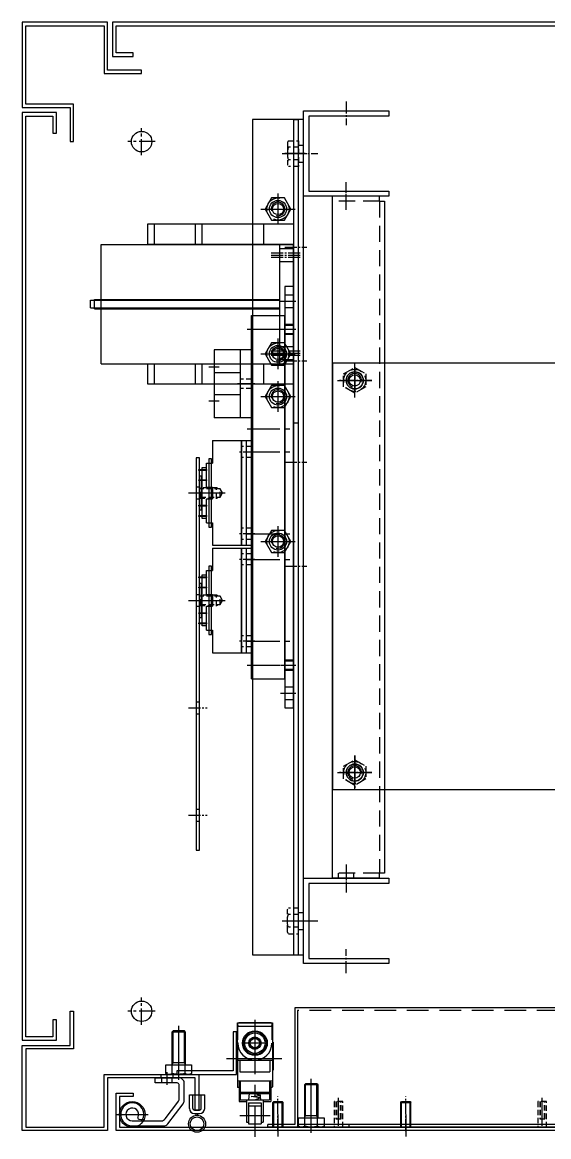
# Model space of a CAD drawing. Header units: millimetres. Extents: x 24815 to 36799, y -9299 to 5469.
# Drawn here: x 35162 to 35471, y 958 to 1612 of the extents above; entities that cross this region are included whole.
import ezdxf

# ---------------------------------------------------------------- set-up
doc = ezdxf.new("R2010")
doc.units = ezdxf.units.MM
for name, pattern in [('CENTER', [50.8, 31.75, -6.35, 6.35, -6.35]), ('CENTER1', [10, 7, -1, 1, -1]), ('CENTER2', [28.575, 19.05, -3.175, 3.175, -3.175]), ('HIDDEN', [9.525, 6.35, -3.175]), ('HIDDEN2', [4.7625, 3.175, -1.5875]), ('HIDDENX2', [19.05, 12.7, -6.35])]:
    doc.linetypes.add(name, pattern=pattern)
for name, color, linetype in [('1', 1, 'CENTER'), ('4', 7, 'Continuous'), ('______', 7, 'Continuous'), ('CEN', 1, 'CENTER'), ('CENTER', 1, 'CENTER'), ('D', 3, 'Continuous'), ('HIDDEN', 2, 'HIDDEN'), ('O', 7, 'Continuous'), ('THIN', 3, 'Continuous')]:
    doc.layers.add(name, color=color, linetype=linetype)
for name, color, linetype, lineweight in [('AM_5', 3, 'Continuous', 25), ('case', 3, 'Continuous', 30), ('외형선', 3, 'Continuous', 30)]:
    doc.layers.add(name, color=color, linetype=linetype, lineweight=lineweight)

# ---------------------------------------------------------------- blocks, each defined once
blk = doc.blocks.new('A$C6E964A93')
at = {"color": 4}
for p, q in [((490.01, 70), (9.9, 70)), ((9.9, 70), (9.9, 1.6)), ((11.5, 68.4), (11.5, 0)), ((488.41, 68.4), (488.41, 60)), ((490.01, 70), (490.01, 1.6)), ((488.41, 60), (488.41, 0)), ((9.9, 1.6), (-6, 1.6)), ((-6, 0), (-6, 1.6)), ((11.5, 0), (-6, 0)), ((488.41, 1.6), (11.5, 1.6)), ((488.41, 0), (11.5, 0)), ((41.5, 1.6), (41.5, 0)), ((490.01, 1.6), (505.91, 1.6)), ((505.91, 0), (505.91, 1.6)), ((505.91, 0), (488.41, 0))]:
    blk.add_line(p, q, dxfattribs=at)
at = {"layer": 'CENTER', "color": 1, "linetype": 'CENTER'}
for p, q in [((0, 7.43), (0, -5.44)), ((75, 7.43), (75, -5.44)), ((425, 7.43), (425, -5.44)), ((500, 8.23), (500, -5.44))]:
    blk.add_line(p, q, dxfattribs=at)
at = {"layer": 'HIDDEN', "color": 2, "linetype": 'HIDDENX2'}
blk.add_line((488.41, 68.5), (11.5, 68.5), dxfattribs=at)
blk = doc.blocks.new('TTYU')
at = {"color": 2, "linetype": 'HIDDENX2'}
blk.add_lwpolyline([(-49709.55, 19626.02), (-49702.04, 19626.02), (-49698.29, 19632.52), (-49702.04, 19639.02), (-49709.55, 19639.02), (-49713.3, 19632.52), (-49709.55, 19626.02)], dxfattribs=at)
blk.add_circle((-49705.79, 19632.52), 6.5, dxfattribs=at)
blk.add_circle((-49705.79, 19632.52), 3.32)
at = {"layer": 'CENTER'}
for p, q in [((-49705.79, 19641.52), (-49705.79, 19623.52)), ((-49715.8, 19632.52), (-49695.79, 19632.52))]:
    blk.add_line(p, q, dxfattribs=at)
at = {"layer": 'THIN'}
blk.add_arc((-49705.79, 19632.52), 4, 255, 195, dxfattribs=at)
blk = doc.blocks.new('esrfa')
at = {"color": 2, "linetype": 'HIDDEN2'}
for p, q in [((-4055.21, -14067.61), (-4040.2, -14067.61)), ((-4055.21, -14073.53), (-4055.21, -14067.61)), ((-4051.46, -14067.61), (-4051.46, -14073.53)), ((-4043.95, -14067.61), (-4043.95, -14073.53)), ((-4040.2, -14067.61), (-4040.2, -14073.53)), ((-4053.33, -14074.11), (-4042.08, -14074.11))]:
    blk.add_line(p, q, dxfattribs=at)
for centre, radius, start, end in [((-4053.33, -14070.79), 3.32, 235.61575, 304.38425), ((-4047.71, -14061.69), 12.42, 252.41205, 287.58795), ((-4042.08, -14070.79), 3.32, 235.61575, 304.38425)]:
    blk.add_arc(centre, radius, start, end, dxfattribs=at)
at = {"layer": 'CENTER'}
blk.add_line((-4047.71, -14077.11), (-4047.71, -14064.61), dxfattribs=at)
blk = doc.blocks.new('A$C2F8B6082')
at = {"color": 4}
blk.add_lwpolyline([(159.84, -15.16), (159.84, 14.84), (-330.16, 14.84), (-330.16, -15.16)], close=True, dxfattribs=at)
for centre in [(-277.66, -0.16), (-192.66, -0.16), (-167.66, -0.16), (-82.66, -0.16)]:
    blk.add_circle(centre, 5, dxfattribs=at)
at = {"layer": 'CENTER', "ltscale": 3}
for p, q in [((139.84, 7.84), (139.84, 19.84)), ((-310.16, 15.84), (-310.16, 3.84))]:
    blk.add_line(p, q, dxfattribs=at)
at = {"layer": 'HIDDEN', "color": 2, "linetype": 'HIDDENX2'}
for p, q in [((-315.16, 11.84), (-315.16, 14.84)), ((-305.16, 11.84), (-305.16, 14.84)), ((134.84, 11.84), (134.84, 14.84)), ((144.84, 11.84), (144.84, 14.84)), ((159.84, 11.84), (-330.16, 11.84))]:
    blk.add_line(p, q, dxfattribs=at)
blk.add_blockref('esrfa', (3737.54, 14079.45))
at = {"xscale": -1}
blk.add_blockref('esrfa', (-3907.87, 14079.45), dxfattribs=at)
at = {"extrusion": (0, 0, -1), "xscale": -1, "zscale": -1, "rotation": 270}
for p in [(-19354.86, 49705.63), (-19439.86, 49705.63), (-19464.86, 49705.63), (-19549.86, 49705.63)]:
    blk.add_blockref('TTYU', p, dxfattribs=at)
blk = doc.blocks.new('A$C30543EFC')
at = {"color": 1, "linetype": 'CENTER1'}
for p, q in [((-5, 200), (8, 200)), ((-5, 145.03), (8, 145.03)), ((-5, 78.5), (8, 78.5)), ((-5, 19.02), (8, 19.02)), ((-5, -41.98), (8, -41.98)), ((-5, -250), (8, -250))]:
    blk.add_line(p, q, dxfattribs=at)
at = {"color": 3, "lineweight": -3, "ltscale": 10}
blk.add_line((0, 42.02), (3, 42.02), dxfattribs=at)
at = {"layer": 'case', "color": 3, "lineweight": -3}
for p, q in [((0, 220), (0, -270)), ((0, 220), (3, 220)), ((3, -270), (3, 220)), ((0, -270), (3, -270))]:
    blk.add_line(p, q, dxfattribs=at)
blk = doc.blocks.new('A$C5E153CB5')
at = {"color": 1, "lineweight": 35}
for p, q in [((21.99, 0), (-191, 0)), ((21.99, -19.5), (-191, -19.5))]:
    blk.add_line(p, q, dxfattribs=at)
at = {"color": 1}
for p, q in [((-191, 0), (-191, -19.5)), ((21.99, 0), (21.99, -19.5))]:
    blk.add_line(p, q, dxfattribs=at)
at = {"color": 2, "linetype": 'CENTER2'}
for p, q in [((-182.99, 2.56), (-182.99, -22.44)), ((-151, 2.56), (-151, -22.44)), ((-124.5, 2.56), (-124.5, -22.44)), ((-111, 2.56), (-111, -22.44)), ((-63, 2.56), (-63, -22.44)), ((-48, 2.56), (-48, -22.44)), ((0, 2.56), (0, -22.44)), ((13.99, 2.56), (13.99, -22.44))]:
    blk.add_line(p, q, dxfattribs=at)
blk = doc.blocks.new('A$C76D42456')
at = {"color": 2, "linetype": 'HIDDEN'}
for p, q in [((-217.25, 0), (-217.25, -5)), ((-209.75, 0), (-209.75, -5)), ((12.75, 0), (12.75, -5)), ((20.25, 0), (20.25, -5)), ((-200, 0), (-200, -5)), ((-199.458734, 0), (-199.458734, -5)), ((-194.541266, 0), (-194.541266, -5)), ((-194, 0), (-194, -5)), ((-3, 0), (-3, -5)), ((-2.458734, 0), (-2.458734, -5)), ((2.458734, 0), (2.458734, -5)), ((3, 0), (3, -5))]:
    blk.add_line(p, q, dxfattribs=at)
at = {"color": 1, "linetype": 'CENTER1'}
for p, q in [((-213.5, 2.5), (-213.5, -7.5)), ((-197, 2.5), (-197, -7.5)), ((0, 2.5), (0, -7.5)), ((16.5, 2.5), (16.5, -7.5))]:
    blk.add_line(p, q, dxfattribs=at)
at = {"color": 32}
blk.add_lwpolyline([(-222, -5), (-222, 0), (25, 0), (25, -5)], close=True, dxfattribs=at)
blk = doc.blocks.new('A$C584653CA')
for p, q in [((-17.45, 26.5), (-17.45, 23)), ((-17.45, 26.5), (-3.45, 26.5)), ((-15, 26.5), (-15, 29)), ((-15, 29), (-13.75, 29)), ((-13.25, 29), (-7.75, 29)), ((-10, 30.5), (-7.75, 30.5)), ((-7.75, 30.5), (-10, 30.5)), ((-10, 30.5), (-10, 29)), ((-7.75, 29.3), (-10, 29.3)), ((-7.25, 30.5), (7.25, 30.5)), ((7.25, 30.5), (-7.25, 30.5)), ((7.25, 29.3), (-7.25, 29.3)), ((-7.25, 29), (7.25, 29)), ((-3.45, 26.5), (-3.45, 23)), ((3.45, 26.5), (3.45, 23)), ((3.45, 26.5), (17.45, 26.5)), ((7.75, 30.5), (10, 30.5)), ((10, 30.5), (7.75, 30.5)), ((10, 29.3), (7.75, 29.3)), ((7.75, 29), (13.25, 29)), ((10, 30.5), (10, 29)), ((13.75, 29), (15, 29)), ((15, 29), (15, 26.5)), ((17.45, 26.5), (17.45, 23)), ((-30.7, 23), (-30.7, 0)), ((-17.45, 23), (-30.7, 23)), ((3.45, 23), (-3.45, 23)), ((30.7, 23), (17.45, 23)), ((30.7, 23), (30.7, 0)), ((30.7, 6), (-30.7, 6)), ((-30.7, 6), (30.7, 6)), ((-30.7, 3), (30.7, 3)), ((30.7, 0), (-30.7, 0))]:
    blk.add_line(p, q)
at = {"color": 1, "linetype": 'CENTER1'}
for p, q in [((0, 32.5), (0, 15.08)), ((-24, -2), (-24, 8)), ((24, -2), (24, 8))]:
    blk.add_line(p, q, dxfattribs=at)
at = {"color": 2, "linetype": 'HIDDEN2'}
for p, q in [((-3, 20.5), (3, 20.5)), ((-2.46, 18.5), (2.46, 18.5)), ((-27.25, 0), (-27.25, 6)), ((-20.75, 0), (-20.75, 6)), ((20.75, 0), (20.75, 6)), ((27.25, 0), (27.25, 6))]:
    blk.add_line(p, q, dxfattribs=at)
for points in [[(-13.75, 30.9), (-13.25, 30.9), (-13.25, 26.5), (-13.75, 26.5)], [(-7.75, 30.9), (-7.25, 30.9), (-7.25, 26.5), (-7.75, 26.5)], [(7.25, 30.9), (7.75, 30.9), (7.75, 26.5), (7.25, 26.5)], [(13.25, 30.9), (13.75, 30.9), (13.75, 26.5), (13.25, 26.5)]]:
    blk.add_lwpolyline(points, close=True)
for points in [[(-3, 30.5), (-3, 20.5), (-2.46, 19.56)], [(-3, 30.5), (-2.46, 29.96), (2.46, 29.96), (3, 30.5)], [(-2.46, 29.96), (-2.46, 18.5), (0, 17.08), (2.46, 18.5), (2.46, 29.96)], [(2.46, 19.56), (3, 20.5), (3, 30.5)]]:
    blk.add_lwpolyline(points, dxfattribs=at)
at = {"color": 3, "ltscale": 10}
blk.add_lwpolyline([(-20, 23.5), (20, 23.5), (20, 25), (-20, 25)], close=True, dxfattribs=at)
blk = doc.blocks.new('A$C688E53C3')
at = {"color": 161}
for p, q in [((4.34, 32.3, 0), (-17.66, 32.3, 0)), ((-17.66, 32.3, 0), (-17.66, -7.7, 0)), ((-2.26, 32.3, 0), (-2.26, -7.7, 0)), ((4.34, 32.3, 0), (4.34, -7.7, 0)), ((-2.26, 18.8, 0), (-17.66, 18.8, 0)), ((-2.26, 5.8, 0), (-17.66, 5.8, 0)), ((4.34, -7.7, 0), (-17.66, -7.7, 0))]:
    blk.add_line(p, q, dxfattribs=at)
at = {"color": 1, "linetype": 'CENTER'}
for p, q in [((-20.66, 22.3, 0), (-14.66, 22.3, 0)), ((6.19, 12.3, 0), (-3.89, 12.3, 0)), ((-20.66, 2.3, 0), (-14.66, 2.3, 0))]:
    blk.add_line(p, q, dxfattribs=at)
at = {"color": 2, "linetype": 'HIDDEN2'}
for p, q in [((4.34, 15, 0), (-2.26, 15, 0)), ((4.34, 9.6, 0), (-2.26, 9.6, 0))]:
    blk.add_line(p, q, dxfattribs=at)
blk = doc.blocks.new('A$C11023600')
at = {"ltscale": 10, "xscale": -1}
for p in [(-117.48, 24.5), (-54.48, 24.5)]:
    blk.add_blockref('A$C584653CA', p, dxfattribs=at)
at = {"xscale": -1, "rotation": 90}
blk.add_blockref('A$C688E53C3', (-169.2, 28.84, 0), dxfattribs=at)
for name, p in [('A$C5E153CB5', (-30.49, 24.5)), ('A$C76D42456', (-16.5, 5))]:
    blk.add_blockref(name, p)
blk = doc.blocks.new('A$C00D95890')
at = {"color": 2, "linetype": 'HIDDEN'}
for p, q in [((-3.5, -2), (-3.5, 0)), ((3.5, -2), (3.5, 0)), ((59.5, -2), (59.5, 0)), ((66.5, -2), (66.5, 0)), ((122.5, -2), (122.5, 0)), ((129.5, -2), (129.5, 0)), ((185.5, -2), (185.5, 0)), ((192.5, -2), (192.5, 0))]:
    blk.add_line(p, q, dxfattribs=at)
at = {"linetype": 'CENTER1'}
for p, q in [((0, -6.5), (0, 4.5)), ((63, -6.5), (63, 4.5)), ((126, -6.5), (126, 4.5)), ((189, -6.5), (189, 4.5))]:
    blk.add_line(p, q, dxfattribs=at)
at = {"color": 1}
blk.add_lwpolyline([(-20.5, -2), (209.5, -2), (209.5, 0), (-20.5, 0)], close=True, dxfattribs=at)
blk = doc.blocks.new('A$C6E743409')
for p, q in [((-81.4, 52.83), (-81.4, 64.83)), ((-57.4, 52.83), (-57.4, 64.83)), ((-53.4, 52.83), (-53.4, 64.83)), ((-17.4, 52.83), (-17.4, 64.83)), ((-8, -17.17), (-8, 52.83)), ((-81.4, -29.17), (-81.4, -17.17)), ((-57.4, -29.17), (-57.4, -17.17)), ((-53.4, -29.17), (-53.4, -17.17)), ((-17.4, -29.17), (-17.4, -17.17))]:
    blk.add_line(p, q)
at = {"ltscale": 10}
for p, q in [((-112.7, 52.83), (0, 52.83)), ((-112.7, -17.17), (-112.7, 52.83)), ((0, -17.17), (0, 52.83)), ((-119, 15.58), (-119, 20.08)), ((-119, 20.08), (-8, 20.08)), ((-116.7, 15.08), (-116.7, 20.58)), ((-116.7, 20.58), (-8, 20.58)), ((-119, 15.58), (-8, 15.58)), ((-116.7, 15.08), (-8, 15.08)), ((-112.7, -17.17), (0, -17.17))]:
    blk.add_line(p, q, dxfattribs=at)
at = {"color": 1, "linetype": 'CENTER1'}
for p, q in [((-13, 47.83), (5, 47.83)), ((-13, 46.58), (5, 46.58)), ((-13, 45.33), (5, 45.33)), ((-13, -9.67), (5, -9.67)), ((-13, -10.92), (5, -10.92)), ((-13, -12.17), (5, -12.17))]:
    blk.add_line(p, q, dxfattribs=at)
at = {"color": 2, "linetype": 'HIDDENX2'}
for p, q in [((-8, 50.43), (0, 50.43)), ((-8, 42.73), (0, 42.73)), ((-8, -7.07), (0, -7.07)), ((-8, -14.77), (0, -14.77))]:
    blk.add_line(p, q, dxfattribs=at)
for points in [[(-85.4, 64.83), (0, 64.83), (0, 52.83), (-85.4, 52.83)], [(-85.4, -17.17), (0, -17.17), (0, -29.17), (-85.4, -29.17)]]:
    blk.add_lwpolyline(points, close=True)
blk = doc.blocks.new('A$C77630893')
at = {"ltscale": 10}
blk.add_blockref('A$C30543EFC', (-3, -220), dxfattribs=at)
blk.add_blockref('A$C6E743409', (-3, -126.08))
at = {"xscale": -1, "rotation": 90}
blk.add_blockref('A$C11023600', (-3, -336.5), dxfattribs=at)
at = {"rotation": 270}
blk.add_blockref('A$C00D95890', (-58, -219.02), dxfattribs=at)
blk = doc.blocks.new('erwqa')
at = {"color": 2, "linetype": 'HIDDEN'}
for p, q in [((-4060.23, -13842.8), (-4056.48, -13836.3)), ((-4056.48, -13849.3), (-4060.23, -13842.8)), ((-4056.48, -13836.3), (-4048.97, -13836.3)), ((-4048.97, -13836.3), (-4045.22, -13842.8)), ((-4045.22, -13842.8), (-4048.97, -13849.3)), ((-4048.97, -13849.3), (-4056.48, -13849.3))]:
    blk.add_line(p, q, dxfattribs=at)
blk.add_circle((-4052.72, -13842.8), 6.5, dxfattribs=at)
blk.add_circle((-4052.72, -13842.8), 3.32)
at = {"layer": 'CENTER'}
for p, q in [((-4052.72, -13832.8), (-4052.72, -13852.8)), ((-4062.72, -13842.8), (-4042.72, -13842.8))]:
    blk.add_line(p, q, dxfattribs=at)
at = {"layer": 'THIN'}
blk.add_arc((-4052.72, -13842.8), 4, 255, 165, dxfattribs=at)
blk = doc.blocks.new('A$C0C5579ED')
at = {"color": 140}
for p, q in [((0, -19.5), (0, 8)), ((400, 8), (0, 8)), ((400, -19.5), (400, 8)), ((3, -19.5), (0, -19.5)), ((3, -19.5), (3, -22.5)), ((397, -22.5), (397, -19.5)), ((400, -19.5), (397, -19.5)), ((3, -22.5), (397, -22.5))]:
    blk.add_line(p, q, dxfattribs=at)
at = {"color": 2, "linetype": 'HIDDEN2', "ltscale": 3}
for p, q in [((3, -19.5), (3, 8)), ((397, -19.5), (397, 8)), ((3, -19.5), (397, -19.5))]:
    blk.add_line(p, q, dxfattribs=at)
at = {"color": 1, "linetype": 'CENTER1'}
for p, q in [((8, 0), (-5, 0)), ((392, 0), (405, 0))]:
    blk.add_line(p, q, dxfattribs=at)
at = {"color": 1, "linetype": 'CENTER2'}
for p, q in [((108, 1.83), (108, -11.83)), ((338, 1.83), (338, -11.83)), ((101.17, -5), (114.83, -5)), ((331.17, -5), (344.83, -5))]:
    blk.add_line(p, q, dxfattribs=at)
at = {"color": 2}
for p, q in [((400, 4.5), (397, 4.5)), ((400, -4.5), (397, -4.5))]:
    blk.add_line(p, q, dxfattribs=at)
at = {"color": 140}
for centre in [(108, -5), (338, -5)]:
    blk.add_circle(centre, 5, dxfattribs=at)
at = {"extrusion": (0, 0, -1), "zscale": -1}
for p in [(3944.72, 13837.8), (3714.72, 13837.8)]:
    blk.add_blockref('erwqa', p, dxfattribs=at)
blk = doc.blocks.new('LIMIT SWITCH-T')
at = {"linetype": 'Continuous'}
for p, q in [((-12, -10.3), (-12, 10.3)), ((-12, 9.57), (-12, -9.43)), ((-2, 10.07), (-11.5, 10.07)), ((-2, -9.93), (-11.5, -9.93))]:
    blk.add_line(p, q, dxfattribs=at)
blk.add_line((-10, -9.5), (-10, 9.5))
at = {"color": 7}
for p, q in [((33.3, -8.6), (33.3, 8.6)), ((34.3, 4.86), (34.3, 9.3)), ((46.43, 3.73), (46.43, 4.86)), ((47.3, -3.73), (47.3, 3.73)), ((34.3, -9.3), (34.3, -4.86)), ((46.43, -4.86), (46.43, -3.73))]:
    blk.add_line(p, q, dxfattribs=at)
at = {"linetype": 'Continuous'}
for radius in [7.25, 6.75, 6, 3.65, 3.2, 2.75]:
    blk.add_circle((0, 0), radius, dxfattribs=at)
for centre, radius, start, end in [((-9.5, 9.5), 0.5, 90, 180), ((0, 0), 10, 270, 90), ((-9.5, -9.5), 0.5, 180, 270)]:
    blk.add_arc(centre, radius, start, end, dxfattribs=at)
at = {"layer": 'CEN', "color": 7, "linetype": 'Continuous'}
for p, q in [((22.4, 8.6), (33.3, 8.6)), ((22.89, 9.3), (34.3, 9.3)), ((33.3, 4.86), (46.43, 4.86)), ((35, 3.73), (47.3, 3.73)), ((33.3, -4.86), (46.43, -4.86)), ((35, -3.73), (47.3, -3.73)), ((22.4, -8.6), (33.3, -8.6)), ((22.89, -9.3), (34.3, -9.3))]:
    blk.add_line(p, q, dxfattribs=at)
at = {"layer": 'CEN'}
for p, q in [((-13.61, 0), (54.88, 0)), ((0, 6.27), (0, -6.27))]:
    blk.add_line(p, q, dxfattribs=at)
at = {"layer": 'D', "color": 1, "linetype": 'CENTER'}
for p, q in [((9.3, 15.75), (9.3, -15.75)), ((42.63, 9.02), (42.63, -8.86))]:
    blk.add_line(p, q, dxfattribs=at)
at = {"layer": 'D', "color": 7}
for p, q in [((-0.5, 10.75), (-0.5, 10.3)), ((10, -10.37), (10, 10.23)), ((29.5, -8.6), (29.5, 8.6)), ((34.3, 4.86), (34.3, 8.6)), ((33.3, 3.52), (29.5, 3.1)), ((30.78, 2.89), (29.5, 0)), ((31.23, -2.23), (30.78, 2.89)), ((32.01, 3.05), (31.23, -2.23)), ((33.3, 0), (32.01, 3.05)), ((35, -3.73), (35, 3.73)), ((36.7, -3.73), (36.7, 3.73)), ((33.3, -3.52), (29.5, -3.1)), ((34.3, -8.6), (34.3, -4.86)), ((-0.5, -10.3), (-12, -10.3)), ((-0.5, -10.3), (-0.5, -10.75))]:
    blk.add_line(p, q, dxfattribs=at)
at = {"layer": 'D', "color": 0}
blk.add_line((29, 8.5), (29, -8.5), dxfattribs=at)
at = {"layer": 'O'}
for p, q in [((-12, 10.3), (25.7, 10.3)), ((-0.5, 10.75), (15.8, 10.75)), ((15.8, 10.3), (15.8, 10.75)), ((16.8, -8.75), (16.8, 8.75)), ((-0.5, -10.3), (25.7, -10.3)), ((-0.5, -10.75), (15.8, -10.75)), ((15.8, -10.75), (15.8, -10.3))]:
    blk.add_line(p, q, dxfattribs=at)
at = {"layer": 'O', "color": 7}
for p, q in [((10, 8.75), (16.8, 8.75)), ((22.4, 10.3), (22.4, -10.3)), ((22.89, 9.3), (22.89, 8.6)), ((26, 10), (26, 9.5)), ((26, 9.5), (26, 9.3)), ((10, -8.75), (16.8, -8.75)), ((22.89, -8.6), (22.89, -9.3)), ((26, -9.3), (26, -10))]:
    blk.add_line(p, q, dxfattribs=at)
at = {"layer": 'O'}
for centre, start, end in [((25.7, 10), 0, 90), ((25.7, -10), 270, 0)]:
    blk.add_arc(centre, 0.3, start, end, dxfattribs=at)
blk = doc.blocks.new('756trasdfasdfadf')
at = {"color": 1, "linetype": 'CENTER1'}
for p, q in [((-17117.17, 15239.16), (-17117.17, 15225.24)), ((-17147.76, 15208.57), (-17133.84, 15208.57)), ((-17117.17, 15177.98), (-17117.17, 15191.9))]:
    blk.add_line(p, q, dxfattribs=at)
at = {"color": 140}
blk.add_lwpolyline([(-17139.17, 15230.57), (-17139.17, 15186.57), (-17092.17, 15186.57), (-17092.17, 15183.57), (-17142.17, 15183.57), (-17142.17, 15233.57), (-17092.17, 15233.57), (-17092.17, 15230.57)], close=True, dxfattribs=at)
blk = doc.blocks.new('A$C0C3B50F3')
for p, q in [((-3, 14.39), (-2.5, 15)), ((-3, 14.39), (3, 14.39)), ((-3, 0), (-3, 14.39)), ((-2.5, 15), (2.5, 15)), ((2.5, 15), (3, 14.39)), ((3, 0), (3, 14.39)), ((3, 0), (-3, 0))]:
    blk.add_line(p, q)
at = {"color": 3}
for p, q in [((-2.5, 0), (-2.5, 15)), ((2.5, 0), (2.5, 15))]:
    blk.add_line(p, q, dxfattribs=at)
at = {"color": 1, "linetype": 'CENTER1'}
blk.add_line((0, -2.28), (0, 18.05), dxfattribs=at)
blk = doc.blocks.new('caw334rtw34tf45')
at = {"color": 2, "linetype": 'HIDDEN2'}
for p, q in [((4143.25, 33223.64), (4128.25, 33223.64)), ((4128.25, 33223.64), (4128.25, 33218.64)), ((4143.25, 33222.64), (4133.25, 33222.64)), ((4133.25, 33222.64), (4133.25, 33219.64)), ((4143.25, 33222.39), (4133.25, 33222.39)), ((4143.25, 33218.64), (4143.25, 33223.64)), ((4128.25, 33218.64), (4143.25, 33218.64)), ((4133.25, 33219.89), (4143.25, 33219.89)), ((4133.25, 33219.64), (4143.25, 33219.64))]:
    blk.add_line(p, q, dxfattribs=at)
at = {"color": 1, "linetype": 'CENTER', "ltscale": 2}
blk.add_line((4129.02, 33221.14), (4145.4, 33221.14), dxfattribs=at)
blk = doc.blocks.new('A$C6DC91A1C')
at = {"color": 1, "linetype": 'CENTER1'}
for p, q in [((-8.59, 0), (5.33, 0)), ((52.59, 0), (38.67, 0))]:
    blk.add_line(p, q, dxfattribs=at)
at = {"color": 140}
blk.add_lwpolyline([(0, 22), (44, 22), (44, -25), (47, -25), (47, 25), (-3, 25), (-3, -25), (0, -25)], close=True, dxfattribs=at)
blk = doc.blocks.new('ASDHREWHREJJJ')
for p, q in [((14491.89, -8468.07), (14488.89, -8468.07)), ((14491.89, -8470.07), (14488.89, -8470.07)), ((14489.89, -8467.05), (14489.89, -8468.07)), ((14490.89, -8467.05), (14490.89, -8468.07)), ((14485.89, -8471.07), (14485.89, -8479.07)), ((14487.89, -8471.07), (14487.89, -8479.07)), ((14492.89, -8471.07), (14492.89, -8479.07)), ((14494.89, -8471.07), (14494.89, -8479.07)), ((14494.89, -8479.07), (14485.89, -8479.07))]:
    blk.add_line(p, q)
for radius in [5, 4]:
    blk.add_circle((14490.39, -8462.07), radius)
for centre, radius, start, end in [((14488.89, -8471.07), 3, 90, 180), ((14488.89, -8471.07), 1, 90, 180), ((14491.89, -8471.07), 3, 0, 90), ((14491.89, -8471.07), 1, 0, 90)]:
    blk.add_arc(centre, radius, start, end)
blk = doc.blocks.new('DETADGAG')
at = {"color": 1}
for points in [[(-14968.32, -13088.8, 3.321213), (-14974.54, -13092.92), (-14956.07, -13092.92, 0.234242), (-14953.69, -13091.74), (-14944.7, -13079.92, 0.164054), (-14944.09, -13078.11), (-14944.09, -13077.72), (-14944.09, -13067.72, 0.414214), (-14947.09, -13064.72)], [(-14947.15, -13077.72, 0.052353), (-14947.09, -13077.39), (-14947.09, -13068.72, 0.414214), (-14948.09, -13067.72), (-14961.09, -13067.72), (-14961.09, -13064.72), (-14947.09, -13064.72)], [(-14968.32, -13088.8, -0.366304), (-14969.47, -13089.39), (-14970.46, -13089.15, -0.474617), (-14971.14, -13087.75, 3.431067), (-14974.54, -13089.92), (-14957.56, -13089.92, 0.234242), (-14955.17, -13088.74), (-14947.7, -13078.91, 0.11075), (-14947.15, -13077.72)]]:
    blk.add_lwpolyline(points, format="xyb", dxfattribs=at)
blk.add_circle((-14974.54, -13086.17), 7.5, dxfattribs=at)
at = {"layer": '1', "color": 1}
blk.add_line((-14983.91, -13086.17), (-14965.16, -13086.17), dxfattribs=at)
at = {"layer": '4', "color": 1, "linetype": 'HIDDEN2'}
for p, q in [((-14957.09, -13067.72), (-14957.09, -13064.72)), ((-14951.09, -13067.72), (-14951.09, -13064.72))]:
    blk.add_line(p, q, dxfattribs=at)
blk = doc.blocks.new('M8_20')
for p, q in [((-437.31, -18094.18, 0), (-445.31, -18094.18, 0)), ((-437.31, -18112.34, 0), (-445.31, -18112.34, 0)), ((-445.06, -18118.43, 0), (-445.06, -18113.51, 0)), ((-437.55, -18118.43, 0), (-437.55, -18113.51, 0)), ((-435.68, -18119.01, 0), (-446.94, -18119.01, 0))]:
    blk.add_line(p, q)
at = {"elevation": 0}
blk.add_lwpolyline([(-437.31, -18113.51), (-437.31, -18094.18), (-437.98, -18093.51), (-444.63, -18093.51), (-445.31, -18094.18), (-445.31, -18113.51)], dxfattribs=at)
blk.add_lwpolyline([(-433.8, -18113.51), (-433.8, -18118.43, -0.309401), (-437.55, -18118.43, -0.154701), (-445.06, -18118.43, -0.309401), (-448.81, -18118.43), (-448.81, -18113.51), (-433.8, -18113.51)], format="xyb", dxfattribs=at)
at = {"layer": 'CENTER'}
blk.add_line((-441.31, -18122.31, 0), (-441.31, -18090.51, 0), dxfattribs=at)
at = {"layer": 'THIN', "elevation": 0}
for points in [[(-445.31, -18113.51), (-444.63, -18112.34), (-444.63, -18093.51)], [(-437.31, -18113.51), (-437.98, -18112.34), (-437.98, -18093.51)]]:
    blk.add_lwpolyline(points, dxfattribs=at)
blk = doc.blocks.new('QEAdszgf')
at = {"color": 1}
for p, q in [((-14913.64, -13037.97), (-14913.64, -13060.97)), ((-14911.64, -13037.97), (-14913.64, -13037.97)), ((-14911.64, -13062.97), (-14911.64, -13037.97)), ((-14913.64, -13060.97), (-14946.64, -13060.97)), ((-14946.64, -13060.97), (-14946.64, -13062.97)), ((-14946.64, -13062.97), (-14911.64, -13062.97))]:
    blk.add_line(p, q, dxfattribs=at)
at = {"color": 1, "linetype": 'CENTER', "ltscale": 3}
blk.add_line((-14907.64, -13053.97), (-14917.64, -13053.97), dxfattribs=at)
blk = doc.blocks.new('A$C3C5A7B0C')
at = {"color": 1, "linetype": 'CENTER2', "ltscale": 0.5}
for p, q in [((70, -78), (70, -62)), ((730, -78), (730, -62)), ((78, -70), (62, -70)), ((722, -70), (738, -70)), ((70, -588), (70, -572)), ((730, -588), (730, -572)), ((78, -580), (62, -580)), ((738, -580), (722, -580))]:
    blk.add_line(p, q, dxfattribs=at)
at = {"color": 3}
for p, q in [((81.45, -619.05), (81.45, -617)), ((84.95, -623.21), (84.95, -615.76)), ((88.45, -619.05), (88.45, -617))]:
    blk.add_line(p, q, dxfattribs=at)
for points in [[(750, -28), (730, -28), (730, -30), (752, -30), (752, -2), (798, -2), (798, -648), (752, -648), (752, -617), (717.5, -617), (717.5, -638), (719.5, -638), (719.5, -619), (750, -619), (750, -650), (800, -650), (800, 0), (750, 0)], [(737, -628), (747, -628), (747, -650), (55, -650), (55, -628), (65, -628), (65, -630), (57, -630), (57, -648), (745, -648), (745, -630), (737, -630)]]:
    blk.add_lwpolyline(points, close=True, dxfattribs=at)
at = {"color": 3, "ltscale": 10}
for centre in [(70, -70), (730, -70), (70, -580), (730, -580)]:
    blk.add_circle(centre, 6, dxfattribs=at)
at = {"layer": '______', "color": 3, "ltscale": 10}
blk.add_lwpolyline([(18, -65), (20, -65), (20, -53), (0, -53), (0, -597), (20, -597), (20, -585), (18, -585), (18, -595), (2, -595), (2, -55), (18, -55), (18, -65), (20, -65)], dxfattribs=at)
at = {"layer": '외형선', "lineweight": -3}
for points in [[(70, -28), (50, -28), (50, 0), (0, 0), (0, -50), (28, -50), (28, -70), (30, -70), (30, -48), (2, -48), (2, -2), (48, -2), (48, -30), (70, -30), (70, -28)], [(65, -20), (65, -18), (55, -18), (55, -2), (745, -2), (745, -18), (735, -18), (735, -20), (747, -20), (747, 0), (53, 0), (53, -20), (65, -20)]]:
    blk.add_lwpolyline(points, dxfattribs=at)
blk.add_lwpolyline([(101.5, -619), (50, -619), (50, -650), (0, -650), (0, -600), (28, -600), (28, -580), (30, -580), (30, -602), (2, -602), (2, -648), (48, -648), (48, -617), (103.5, -617), (103.5, -638), (101.5, -638)], close=True, dxfattribs=at)
for name, p in [('756trasdfasdfadf', (17307.17, -15285.57)), ('756trasdfasdfadf', (17307.17, -15735.57)), ('M8_20', (533.06, 17502.01, 0)), ('QEAdszgf', (15037.34, 12445.97)), ('DETADGAG', (15039.04, 12445.67)), ('M8_20', (610.81, 17471.01, 0)), ('A$C0C3B50F3', (150, -648)), ('A$C0C3B50F3', (150, -648)), ('A$C0C3B50F3', (225, -648))]:
    blk.add_blockref(name, p)
at = {"ltscale": 10, "rotation": 270}
for p in [(773, -55), (773, -505)]:
    blk.add_blockref('A$C6DC91A1C', p, dxfattribs=at)
at = {"rotation": 270}
blk.add_blockref('LIMIT SWITCH-T', (136.45, -598.7), dxfattribs=at)
at = {"color": 4, "rotation": 180}
blk.add_blockref('ASDHREWHREJJJ', (14592.89, -9108.07), dxfattribs=at)
at = {"color": 1, "linetype": 'CENTER2', "rotation": 90}
for p in [(33406.64, -4776.25), (33526.14, -4776.25), (33546.14, -4776.25), (33691.14, -4776.25), (33836.14, -4776.25)]:
    blk.add_blockref('caw334rtw34tf45', p, dxfattribs=at)
at = {"xscale": -1}
for p in [(575, -648), (650, -648)]:
    blk.add_blockref('A$C0C3B50F3', p, dxfattribs=at)
at = {"color": 4, "xscale": -1, "rotation": 180}
blk.add_blockref('ASDHREWHREJJJ', (-13771.89, -9108.07), dxfattribs=at)
blk = doc.blocks.new('A$C6BCD645E')
at = {"color": 1, "linetype": 'CENTER1'}
for p, q in [((0, -10), (0, 10)), ((197.5, -7), (197.5, 7)), ((323.5, -7), (323.5, 7)), ((573, -10), (573, 10)), ((10, 0), (-10, 0)), ((204.5, 0), (190.5, 0)), ((330.5, 0), (316.5, 0)), ((583, 0), (563, 0)), ((413, -100.5), (413, -86.5)), ((550, -100.5), (550, -86.5)), ((420, -93.5), (406, -93.5)), ((557, -93.5), (543, -93.5)), ((356, -121), (356, -109)), ((362, -115), (350, -115)), ((413, -143.5), (413, -129.5)), ((550, -143.5), (550, -129.5)), ((420, -136.5), (406, -136.5)), ((557, -136.5), (543, -136.5)), ((0, -220), (0, -240)), ((573, -220), (573, -240)), ((197.5, -237), (197.5, -223)), ((323.5, -237), (323.5, -223)), ((10, -230), (-10, -230)), ((204.5, -230), (190.5, -230)), ((330.5, -230), (316.5, -230)), ((583, -230), (563, -230))]:
    blk.add_line(p, q, dxfattribs=at)
at = {"color": 251}
blk.add_lwpolyline([(586, 10), (-13, 10), (-13, -240), (586, -240)], close=True, dxfattribs=at)
blk.add_lwpolyline([(586, -112), (356, -112, 1), (356, -118), (586, -118)], format="xyb", dxfattribs=at)
for centre, radius in [((0, 0), 5), ((197.5, 0), 4), ((323.5, 0), 4), ((573, 0), 5), ((0, -230), 5), ((197.5, -230), 4), ((323.5, -230), 4), ((573, -230), 5)]:
    blk.add_circle(centre, radius, dxfattribs=at)
for centre in [(413, -93.5), (550, -93.5), (413, -136.5), (550, -136.5)]:
    blk.add_circle(centre, 3.32)
at = {"layer": 'THIN'}
for centre in [(413, -93.5), (550, -93.5), (413, -136.5), (550, -136.5)]:
    blk.add_arc(centre, 4, 285, 195, dxfattribs=at)

msp = doc.modelspace()

# ---------------------------------------------------------------- block references
for name, p in [('A$C3C5A7B0C', (35161.807, 1611.99)), ('A$C77630893', (35323.807, 1554.99)), ('A$C6BCD645E', (35356.807, 1401.99)), ('A$C6E964A93', (35311.807, 963.99))]:
    msp.add_blockref(name, p)
at = {"rotation": 270}
msp.add_blockref('A$C2F8B6082', (35311.967, 1224.826), dxfattribs=at)
at = {"layer": 'AM_5', "xscale": -1, "rotation": 90}
msp.add_blockref('A$C0C5579ED', (35351.807, 1509.99), dxfattribs=at)

doc.saveas('drawing.dxf')
